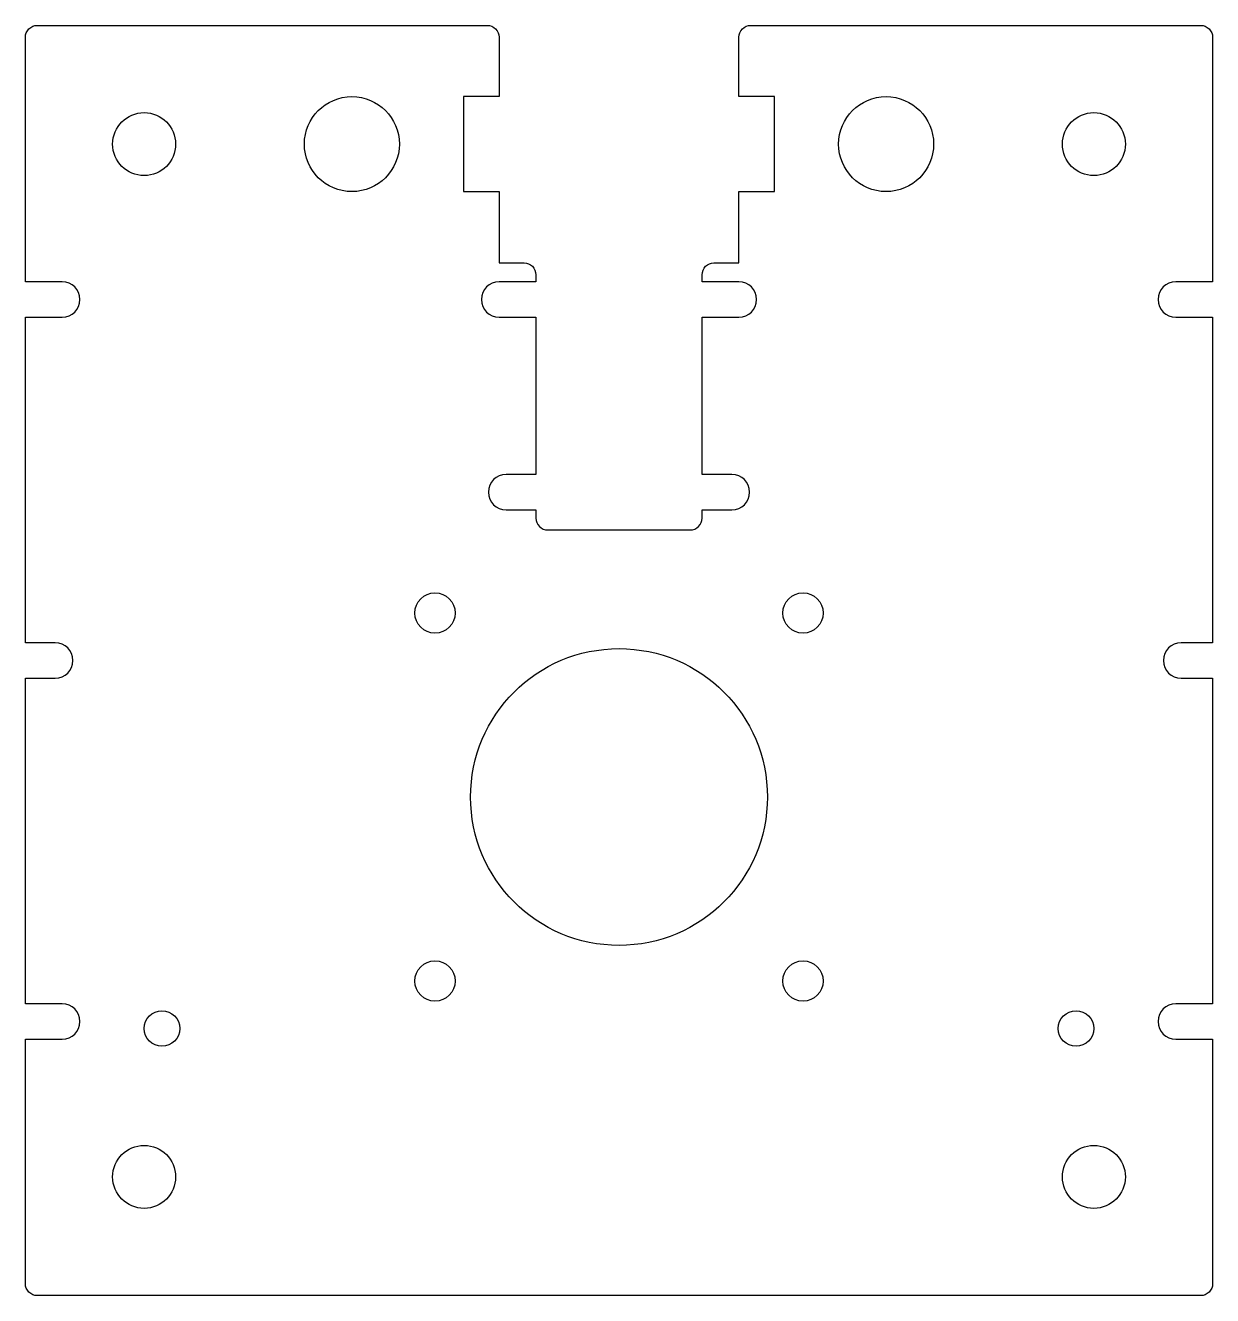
# Model space of a CAD drawing. Header units: millimetres. Extents: x 50 to 150, y -21 to 86.
import ezdxf

# ---------------------------------------------------------------- set-up
doc = ezdxf.new("R2010")
doc.units = ezdxf.units.MM
doc.layers.get('0').update_dxf_attribs({"linetype": 'CONTINUOUS'})

msp = doc.modelspace()

# ---------------------------------------------------------------- linework, layer by layer
msp.add_lwpolyline([(50, 85, -0.414214), (51, 86), (88.9, 86, -0.414214), (89.9, 85), (89.9, 80), (89.61, 80), (86.9, 80), (86.9, 72), (89.61, 72), (89.9, 72), (89.9, 66), (92, 66, -0.414214), (93, 65), (93, 64.41), (89.91, 64.41, 1), (89.91, 61.41), (93, 61.41), (93, 48.18), (90.5, 48.18, 1), (90.5, 45.18), (93, 45.18), (93, 44.5, 0.414214), (94, 43.5), (106, 43.5, 0.414214), (107, 44.5), (107, 45.18), (109.5, 45.18, 1), (109.5, 48.18), (107, 48.18), (107, 61.41), (110.09, 61.41, 1), (110.09, 64.41), (107, 64.41), (107, 65, -0.414214), (108, 66), (110.1, 66), (110.1, 72), (110.39, 72), (113.1, 72), (113.1, 80), (110.39, 80), (110.1, 80), (110.1, 85, -0.414214), (111.1, 86), (149, 86, -0.414214), (150, 85), (150, 64.41), (146.91, 64.41, 1), (146.91, 61.41), (150, 61.41), (150, 34), (147.36, 34, 1), (147.36, 31), (150, 31), (150, 3.59), (146.91, 3.59, 1), (146.91, 0.59), (150, 0.59), (150, -20, -0.414214), (149, -21), (51, -21, -0.414214), (50, -20), (50, 0.59), (53.09, 0.59, 1), (53.09, 3.59), (50, 3.59), (50, 31), (52.5, 31, 1), (52.5, 34), (50, 34), (50, 61.41), (53.09, 61.41, 1), (53.09, 64.41), (50, 64.41)], format="xyb", close=True)
for centre, radius in [((77.5, 76), 4), ((122.5, 76), 4), ((60, 76), 2.65), ((140, 76), 2.65), ((84.5, 36.5), 1.7), ((115.5, 36.5), 1.7), ((100, 21), 12.5), ((84.5, 5.5), 1.7), ((115.5, 5.5), 1.7), ((61.5, 1.5), 1.5), ((138.5, 1.5), 1.5), ((60, -11), 2.65), ((140, -11), 2.65)]:
    msp.add_circle(centre, radius)

doc.saveas('drawing.dxf')
